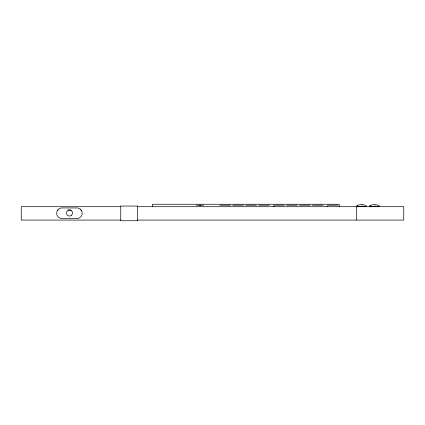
<?xml version="1.0" encoding="UTF-8"?>
<svg xmlns="http://www.w3.org/2000/svg" width="425" height="425" viewBox="0 0 425 425"><rect width="100%" height="100%" fill="white"/><g stroke="black" fill="none" stroke-linecap="round" stroke-linejoin="round"><path stroke-width="0.64" d="M57.38 210.598L58.868 208.893L61.173 207.937L77.685 207.937L79.985 208.893L81.473 210.598M366.233 206.72L366.43 205.918C363.731 204.159 359.152 204 356.623 206.083L356.692 206.486M379.201 206.72L379.403 205.918C376.704 204.159 372.125 204 369.596 206.083L370.063 206.869M357.478 206.725L361.951 206.056L365.33 206.598M370.451 206.725L374.919 206.056L378.298 206.598M199.559 205.498L200.669 205.498M196.292 205.19L203.702 205.19M219.778 205.19L230.547 205.19M232.751 205.19L243.52 205.19M245.724 205.19L256.493 205.19M258.692 205.19L269.466 205.19M273.519 205.19L284.288 205.19M286.493 205.19L297.261 205.19M299.466 205.19L310.234 205.19M312.433 205.19L323.207 205.19M327.261 205.19L338.029 205.19M274.141 206.375L270.582 206.375L270.582 206.762M120.753 206.709L21.25 206.709L21.25 220.076L120.753 220.076M137.434 206.709L269.466 206.709M273.519 206.709L323.207 206.709M327.261 206.709L403.75 206.709L403.75 220.076L137.434 220.076M68.043 210.051L70.598 210.051M370.111 205.535L370.111 206.938M357.138 205.535L357.138 206.938M356.623 206.709L356.623 220.076M339.246 206.762L339.246 204.266L152.426 204.266L152.426 206.762M327.043 206.762L327.043 206.375L324.025 206.375L324.025 206.762M57.949 209.748A5.403 5.403 0 0 0 57.949 216.734L58.868 217.589L61.173 218.546L77.685 218.546L78.891 218.206L80.904 216.734A5.403 5.403 0 0 0 80.904 209.748M71.618 210.874A2.986 2.986 0 0 0 67.373 210.874A3.049 3.049 0 0 0 67.373 215.162A2.986 2.986 0 0 0 71.618 215.167M71.618 210.88A3.049 3.049 0 0 1 71.618 215.162M137.434 206.051L120.753 206.051L120.753 220.734L137.434 220.734L137.434 206.051"/></g></svg>
